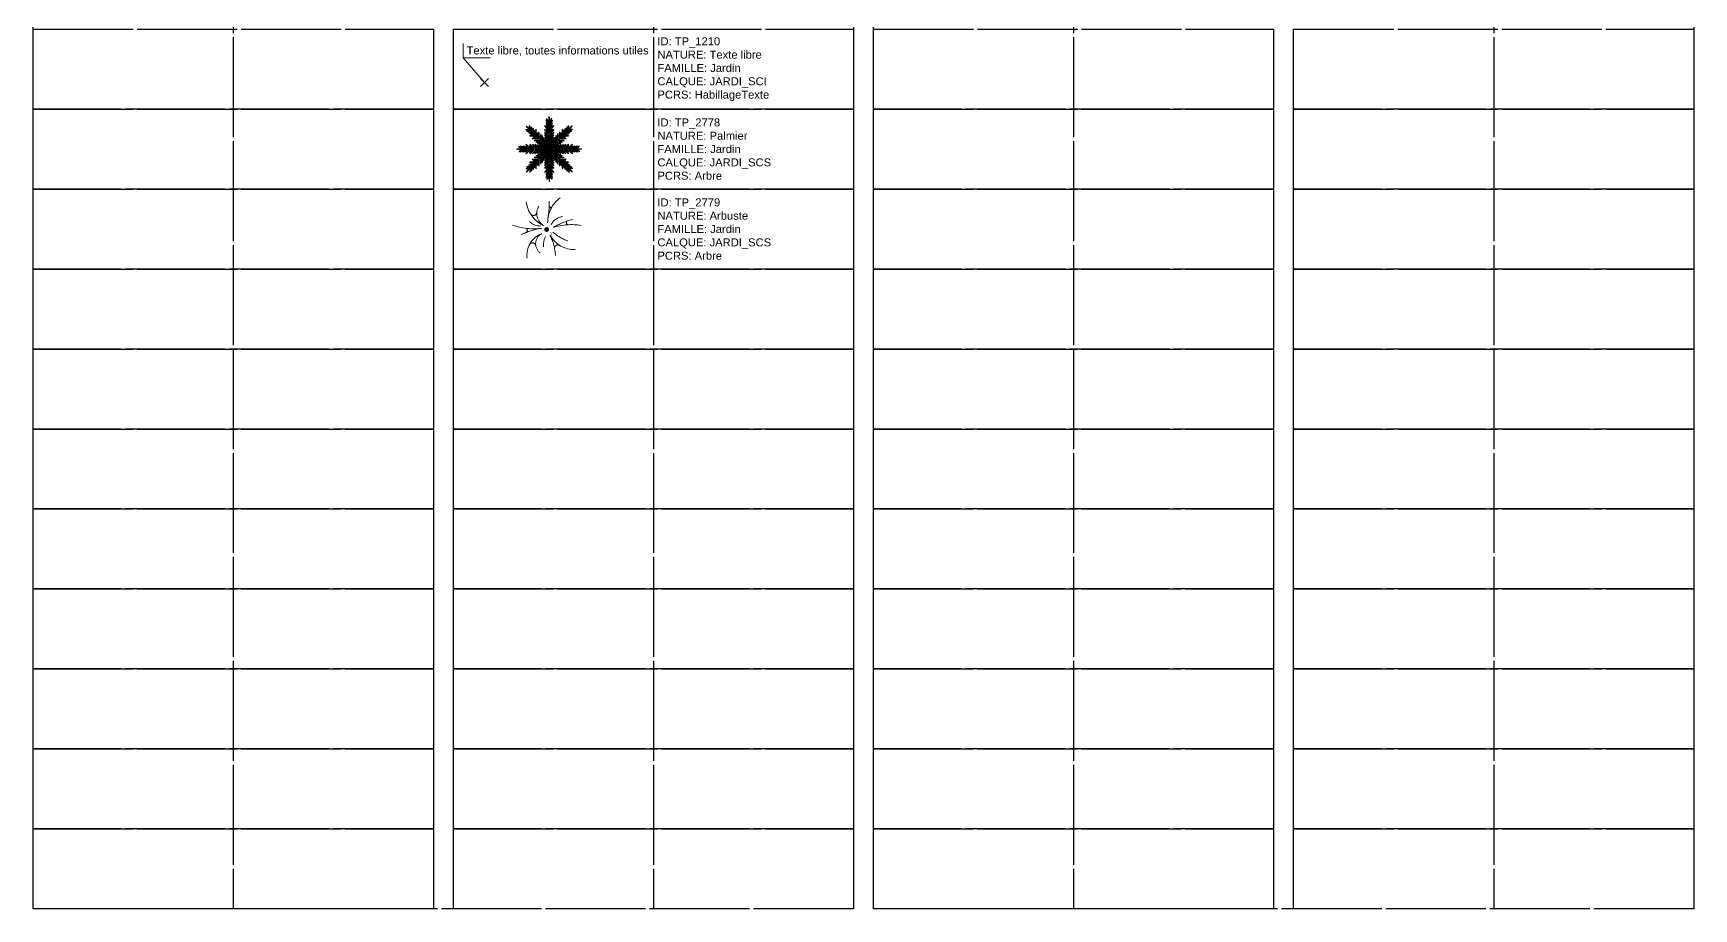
# Model space of a CAD drawing. Header units: metres. Extents: x 3067 to 3319, y 1703 to 1914.
# Drawn here: x 3109.05 to 3150.55, y 1703.17 to 1725.07 of the extents above; entities that cross this region are included whole.
import ezdxf

# ---------------------------------------------------------------- set-up
doc = ezdxf.new("R2010")
doc.units = ezdxf.units.M
doc.header["$PDMODE"] = 3
doc.header["$PDSIZE"] = 0.1
doc.linetypes.add('Socle_Continu', pattern=[2.5, 2.5, 0])
doc.layers.get('0').update_dxf_attribs({"lineweight": 30})
for name, color, linetype, lineweight in [('1', 7, 'Socle_Continu', 30), ('3_sens et nbr de points', 7, 'Socle_Continu', 5), ('JARDI_SCI', 82, 'Socle_Continu', 13), ('JARDI_SCS', 82, 'Socle_Continu', 13)]:
    doc.layers.add(name, color=color, linetype=linetype, lineweight=lineweight)
doc.styles.get("Standard").update_dxf_attribs({"font": 'arial.ttf'})

# ---------------------------------------------------------------- blocks, each defined once
blk = doc.blocks.new('*U62')
at = {"layer": 'JARDI_SCI', "linetype": 'Socle_Continu'}
blk.add_line((-0.539, 0.616), (0, 0), dxfattribs=at)
at = {"layer": 'JARDI_SCI', "linetype": 'Socle_Continu', "flags": 128}
blk.add_lwpolyline([(0.134, 0.616), (-0.539, 0.616), (-0.539, 0.973)], dxfattribs=at)
at = {"layer": 'JARDI_SCI', "linetype": 'Socle_Continu'}
blk.add_point((0, 0), dxfattribs=at)
blk.add_attdef('TXT', (-0.451, 0.703), '', height=0.2, dxfattribs=at)
at = {"layer": 'JARDI_SCI', "linetype": 'Socle_Continu', "flags": 9}
for tag, p in [('NATURE', (1.967, -0.177)), ('ID', (1.967, 0.144)), ('FAMILLE', (1.967, -0.499)), ('CALQUE', (1.967, -0.82)), ('PCRS', (1.967, -1.141))]:
    blk.add_attdef(tag, p, '', height=0.2, dxfattribs=at)
blk = doc.blocks.new('*U399')
at = {"layer": 'JARDI_SCS', "linetype": 'Socle_Continu'}
for p, q in [((0, 0.044), (-0.075, 0.114)), ((0, -0.058), (-0.075, 0.013)), ((0, 0.22), (-0.053, 0.262)), ((0, 0), (-0.053, 0.043)), ((0, 0.136), (-0.051, 0.184)), ((0, 0.248), (-0.047, 0.297)), ((0, 0.166), (-0.046, 0.224)), ((0, 0.083), (-0.046, 0.14)), ((0, 0.279), (-0.002, 0.347)), ((0, 0.248), (0.04, 0.302)), ((0, -0.385), (0, 0.294)), ((0, 0.22), (0.053, 0.262)), ((0, 0.166), (0.046, 0.224)), ((0, 0.136), (0.051, 0.184)), ((0, 0.083), (0.046, 0.14)), ((0, 0.044), (0.075, 0.114)), ((0, 0), (0.053, 0.043)), ((0, -0.058), (0.075, 0.013)), ((0, -0.385), (-0.112, -0.263)), ((0, -0.316), (-0.097, -0.219)), ((0, -0.187), (-0.091, -0.098)), ((0, -0.126), (-0.075, -0.056)), ((0, -0.25), (-0.069, -0.174)), ((0, -0.126), (0.075, -0.056)), ((0, -0.187), (0.091, -0.098)), ((0, -0.25), (0.069, -0.174)), ((0, -0.316), (0.097, -0.219)), ((0, -0.385), (0.112, -0.263))]:
    blk.add_line(p, q, dxfattribs=at)
at = {"layer": 'JARDI_SCS', "linetype": 'Socle_Continu', "flags": 128}
for points in [[(-0.118, 0.154, 0.129654), (0, 0.044, 0.131505)], [(-0.118, 0.053, 0.129654), (0, -0.058, 0.131505)], [(-0.083, 0.287, 0.129654), (0, 0.22, 0.131505)], [(-0.083, 0.067, 0.129654), (0, 0, 0.131505)], [(-0.081, 0.212, 0.129654), (0, 0.136, 0.131505)], [(-0.074, 0.325, 0.129654), (0, 0.248, 0.131505)], [(-0.073, 0.257, 0.129654), (0, 0.166, 0.131505)], [(-0.073, 0.173, 0.129654), (0, 0.083, 0.131505)], [(-0.003, 0.385, -0.129654), (0, 0.279, -0.131505)], [(0.063, 0.334, -0.129654), (0, 0.248, -0.131505)], [(0.083, 0.287, -0.129654), (0, 0.22, -0.131505)], [(0.073, 0.257, -0.129654), (0, 0.166, -0.131505)], [(0.081, 0.212, -0.129654), (0, 0.136, -0.131505)], [(0.073, 0.173, -0.129654), (0, 0.083, -0.131505)], [(0.118, 0.154, -0.129654), (0, 0.044, -0.131505)], [(0.083, 0.067, -0.129654), (0, 0, -0.131505)], [(0.118, 0.053, -0.129654), (0, -0.058, -0.131505)], [(-0.149, -0.225, 0.102063), (0, -0.385, 0.16444)], [(-0.136, -0.187, 0.136309), (0, -0.316, 0.198645)], [(-0.118, -0.016, 0.129654), (0, -0.126, 0.131505)], [(-0.118, -0.073, 0.119374), (0, -0.187, 0.127124)], [(-0.109, -0.131, 0.129654), (0, -0.25, 0.131505)], [(0.118, -0.016, -0.129654), (0, -0.126, -0.131505)], [(0.118, -0.073, -0.119374), (0, -0.187, -0.127124)], [(0.109, -0.131, -0.129654), (0, -0.25, -0.131505)], [(0.136, -0.187, -0.136309), (0, -0.316, -0.198645)], [(0.149, -0.225, -0.102063), (0, -0.385, -0.16444)]]:
    blk.add_lwpolyline(points, format="xyb", close=True, dxfattribs=at)
blk = doc.blocks.new('*U400')
at = {"layer": 'JARDI_SCS', "color": 0, "linetype": 'ByBlock', "lineweight": -2, "transparency": 16777216}
for p, rotation in [((2496.64, 1377.972), 45.00000000000002), ((2497.249, 1377.972), 315.0000000000001), ((2496.514, 1377.667), 90.00000000000003), ((2497.375, 1377.667), 270), ((2496.64, 1377.363), 135), ((2496.945, 1377.237), 180), ((2497.249, 1377.363), 225)]:
    blk.add_blockref('*U399', p, dxfattribs=dict(at, rotation=rotation))
blk.add_blockref('*U399', (2496.945, 1378.098), dxfattribs=at)
blk = doc.blocks.new('TP_2778')
at = {"layer": 'JARDI_SCS', "linetype": 'Socle_Continu'}
blk.add_circle((0, 0), 0.045, dxfattribs=at)
blk.add_blockref('*U400', (-2496.945, -1377.667), dxfattribs=at)
at = {"layer": 'JARDI_SCS', "linetype": 'Socle_Continu', "flags": 9}
for tag, p in [('ID', (1.277, 0.29)), ('NATURE', (1.277, -0.032)), ('FAMILLE', (1.277, -0.353)), ('CALQUE', (1.277, -0.674)), ('PCRS', (1.277, -0.996))]:
    blk.add_attdef(tag, p, '', height=0.2, dxfattribs=at)
blk = doc.blocks.new('TP_2779')
at = {"layer": 'JARDI_SCS', "linetype": 'Socle_Continu', "extrusion": (0, 0, -1), "flags": 128}
for points in [[(0.086, 0.103, 0.25131), (0.508, 0.689)], [(-0.025, 0.165, 0.247838), (-0.34, 0.797)], [(-0.064, 0.707, 0.064603), (-0.029, 0.294)], [(0.122, 0.036, 0.13192), (0.851, 0.112)], [(0.637, -0.128, 0.079746), (0.149, 0.028)], [(0.523, 0.029, 0.690122), (0.513, -0.072)], [(0.153, 0.089, 0.230233), (0.433, 0.205)], [(-0.113, 0.12, 0.255827), (-0.398, 0.325)], [(-0.172, 0.054, 0.115458), (-0.86, 0.103)], [(0.43, -0.381, 0.592918), (0.275, -0.382)], [(-0.083, -0.138, 0.100919), (-0.22, -0.653)], [(-0.198, -0.478, 0.662456), (-0.326, -0.398)]]:
    blk.add_lwpolyline(points, format="xyb", dxfattribs=at)
at = {"layer": 'JARDI_SCS', "linetype": 'Socle_Continu', "flags": 128}
for points in [[(-0.401, 0.391, 0.742335), (-0.245, 0.432)], [(-0.193, 0.587, 0.422349), (-0.073, 0.099)], [(0.065, 0.588, 0.596812), (0.127, 0.562)], [(0.643, 0.254, 0.050999), (0.167, 0.058)], [(0.509, 0.211, 0.61769), (0.536, 0.12)], [(-0.122, -0.101, 0.339495), (-0.491, -0.719)], [(-0.122, -0.106, 0.565905), (-0.157, -0.586)], [(-0.028, -0.173, 0.132446), (-0.077, -0.435)], [(0.091, -0.146, 0.285538), (0.709, -0.502)], [(0.158, -0.066, 0.093629), (0.527, -0.284)]]:
    blk.add_lwpolyline(points, format="xyb", dxfattribs=at)
at = {"layer": 'JARDI_SCS', "linetype": 'Socle_Continu'}
blk.add_circle((0, 0), 0.0469, dxfattribs=at)
at = {"layer": 'JARDI_SCS', "linetype": 'Socle_Continu', "flags": 9}
for tag, p in [('ID', (1.31, 0.499)), ('NATURE', (1.31, 0.178)), ('FAMILLE', (1.31, -0.143)), ('CALQUE', (1.31, -0.465)), ('PCRS', (1.31, -0.786))]:
    blk.add_attdef(tag, p, '', height=0.2, dxfattribs=at)

msp = doc.modelspace()

# ---------------------------------------------------------------- linework, layer by layer
at = {"linetype": 'Socle_Continu'}
for p, q in [((3114.049, 1743.172), (3114.049, 1703.172)), ((3124.549, 1743.172), (3124.549, 1703.172)), ((3135.049, 1743.172), (3135.049, 1703.172)), ((3145.549, 1743.172), (3145.549, 1703.172)), ((3145.549, 1743.172), (3145.549, 1703.172))]:
    msp.add_line(p, q, dxfattribs=at)
for points in [[(3109.049, 1725.172), (3119.049, 1725.172), (3119.049, 1723.172), (3109.049, 1723.172)], [(3119.549, 1725.172), (3129.549, 1725.172), (3129.549, 1723.172), (3119.549, 1723.172)], [(3130.049, 1725.172), (3140.049, 1725.172), (3140.049, 1723.172), (3130.049, 1723.172)], [(3140.549, 1725.172), (3150.549, 1725.172), (3150.549, 1723.172), (3140.549, 1723.172)], [(3109.049, 1723.172), (3119.049, 1723.172), (3119.049, 1721.172), (3109.049, 1721.172)], [(3119.549, 1723.172), (3129.549, 1723.172), (3129.549, 1721.172), (3119.549, 1721.172)], [(3130.049, 1723.172), (3140.049, 1723.172), (3140.049, 1721.172), (3130.049, 1721.172)], [(3140.549, 1723.172), (3150.549, 1723.172), (3150.549, 1721.172), (3140.549, 1721.172)], [(3109.049, 1721.172), (3119.049, 1721.172), (3119.049, 1719.172), (3109.049, 1719.172)], [(3119.549, 1721.172), (3129.549, 1721.172), (3129.549, 1719.172), (3119.549, 1719.172)], [(3130.049, 1721.172), (3140.049, 1721.172), (3140.049, 1719.172), (3130.049, 1719.172)], [(3140.549, 1721.172), (3150.549, 1721.172), (3150.549, 1719.172), (3140.549, 1719.172)], [(3109.049, 1719.172), (3119.049, 1719.172), (3119.049, 1717.172), (3109.049, 1717.172)], [(3119.549, 1719.172), (3129.549, 1719.172), (3129.549, 1717.172), (3119.549, 1717.172)], [(3130.049, 1719.172), (3140.049, 1719.172), (3140.049, 1717.172), (3130.049, 1717.172)], [(3140.549, 1719.172), (3150.549, 1719.172), (3150.549, 1717.172), (3140.549, 1717.172)], [(3109.049, 1717.172), (3119.049, 1717.172), (3119.049, 1715.172), (3109.049, 1715.172)], [(3119.549, 1717.172), (3129.549, 1717.172), (3129.549, 1715.172), (3119.549, 1715.172)], [(3130.049, 1717.172), (3140.049, 1717.172), (3140.049, 1715.172), (3130.049, 1715.172)], [(3140.549, 1717.172), (3150.549, 1717.172), (3150.549, 1715.172), (3140.549, 1715.172)], [(3109.049, 1715.172), (3119.049, 1715.172), (3119.049, 1713.172), (3109.049, 1713.172)], [(3119.549, 1715.172), (3129.549, 1715.172), (3129.549, 1713.172), (3119.549, 1713.172)], [(3130.049, 1715.172), (3140.049, 1715.172), (3140.049, 1713.172), (3130.049, 1713.172)], [(3140.549, 1715.172), (3150.549, 1715.172), (3150.549, 1713.172), (3140.549, 1713.172)], [(3109.049, 1713.172), (3119.049, 1713.172), (3119.049, 1711.172), (3109.049, 1711.172)], [(3119.549, 1713.172), (3129.549, 1713.172), (3129.549, 1711.172), (3119.549, 1711.172)], [(3130.049, 1713.172), (3140.049, 1713.172), (3140.049, 1711.172), (3130.049, 1711.172)], [(3140.549, 1713.172), (3150.549, 1713.172), (3150.549, 1711.172), (3140.549, 1711.172)], [(3109.049, 1711.172), (3119.049, 1711.172), (3119.049, 1709.172), (3109.049, 1709.172)], [(3119.549, 1711.172), (3129.549, 1711.172), (3129.549, 1709.172), (3119.549, 1709.172)], [(3130.049, 1711.172), (3140.049, 1711.172), (3140.049, 1709.172), (3130.049, 1709.172)], [(3140.549, 1711.172), (3150.549, 1711.172), (3150.549, 1709.172), (3140.549, 1709.172)], [(3109.049, 1709.172), (3119.049, 1709.172), (3119.049, 1707.172), (3109.049, 1707.172)], [(3119.549, 1709.172), (3129.549, 1709.172), (3129.549, 1707.172), (3119.549, 1707.172)], [(3130.049, 1709.172), (3140.049, 1709.172), (3140.049, 1707.172), (3130.049, 1707.172)], [(3140.549, 1709.172), (3150.549, 1709.172), (3150.549, 1707.172), (3140.549, 1707.172)], [(3109.049, 1707.172), (3119.049, 1707.172), (3119.049, 1705.172), (3109.049, 1705.172)], [(3119.549, 1707.172), (3129.549, 1707.172), (3129.549, 1705.172), (3119.549, 1705.172)], [(3130.049, 1707.172), (3140.049, 1707.172), (3140.049, 1705.172), (3130.049, 1705.172)], [(3140.549, 1707.172), (3150.549, 1707.172), (3150.549, 1705.172), (3140.549, 1705.172)], [(3109.049, 1705.172), (3119.049, 1705.172), (3119.049, 1703.172), (3109.049, 1703.172)], [(3119.549, 1705.172), (3129.549, 1705.172), (3129.549, 1703.172), (3119.549, 1703.172)], [(3130.049, 1705.172), (3140.049, 1705.172), (3140.049, 1703.172), (3130.049, 1703.172)], [(3140.549, 1705.172), (3150.549, 1705.172), (3150.549, 1703.172), (3140.549, 1703.172)]]:
    msp.add_lwpolyline(points, close=True, dxfattribs=at)
at = {"layer": '1', "color": 82, "linetype": 'Socle_Continu'}
msp.add_lwpolyline([(3109.049, 1745.866), (3129.549, 1745.866), (3129.549, 1703.172), (3109.049, 1703.172)], close=True, dxfattribs=at)
at = {"layer": '1', "color": 110, "linetype": 'Socle_Continu', "true_color": 0x00ff7f}
msp.add_lwpolyline([(3130.049, 1745.866), (3150.549, 1745.866), (3150.549, 1703.172), (3130.049, 1703.172)], close=True, dxfattribs=at)
at = {"layer": '3_sens et nbr de points', "linetype": 'Socle_Continu'}
for p, q in [((3121.91, 1722.211), (3121.981, 1722.14)), ((3121.91, 1722.211), (3121.981, 1722.14)), ((3121.91, 1722.14), (3121.981, 1722.211)), ((3121.845, 1720.196), (3121.916, 1720.125)), ((3121.845, 1720.196), (3121.916, 1720.125)), ((3121.845, 1720.125), (3121.916, 1720.196))]:
    msp.add_line(p, q, dxfattribs=at)
for centre in [(3121.945, 1722.175), (3121.881, 1720.161)]:
    msp.add_circle(centre, 0.025, dxfattribs=at)

# ---------------------------------------------------------------- block references
at = {"layer": 'JARDI_SCI', "linetype": 'Socle_Continu'}
msp.add_blockref('*U62', (3120.331, 1723.837), dxfattribs=at).add_auto_attribs({'TXT': 'Texte libre, toutes informations utiles'})
at = {"layer": 'JARDI_SCS', "linetype": 'Socle_Continu'}
for name, p in [('TP_2778', (3121.945, 1722.175)), ('TP_2779', (3121.881, 1720.161))]:
    msp.add_blockref(name, p, dxfattribs=at)

# ---------------------------------------------------------------- texts
at = {"linetype": 'Socle_Continu', "char_height": 0.2, "width": 4.9, "attachment_point": 4}
for s, insert in [('ID: TP_1210\\PNATURE: Texte libre\\PFAMILLE: Jardin\\PCALQUE: JARDI_SCI\\PPCRS: HabillageTexte', (3124.649, 1724.172)), ('ID: TP_2779\\PNATURE: Arbuste\\PFAMILLE: Jardin\\PCALQUE: JARDI_SCS\\PPCRS: Arbre', (3124.649, 1720.172))]:
    msp.add_mtext(s, dxfattribs=dict(at, insert=insert))
at = {"color": 134, "linetype": 'Socle_Continu', "true_color": 0x219688, "insert": (3124.649, 1722.172), "char_height": 0.2, "width": 4.9, "attachment_point": 4}
msp.add_mtext('I{\\C256;D: TP_2778\\PNATURE: Palmier\\PFAMILLE: Jardin\\PCALQUE: JARDI_SCS\\PPCRS: Arbre}', dxfattribs=at)
at = {"layer": '3_sens et nbr de points', "linetype": 'Socle_Continu', "char_height": 0.1, "attachment_point": 1}
for insert in [(3122.016, 1722.105), (3121.951, 1720.09)]:
    msp.add_mtext_dynamic_manual_height_columns('1', width=0.17351, gutter_width=1, heights=[0], dxfattribs=dict(at, insert=insert))

doc.saveas('drawing.dxf')
